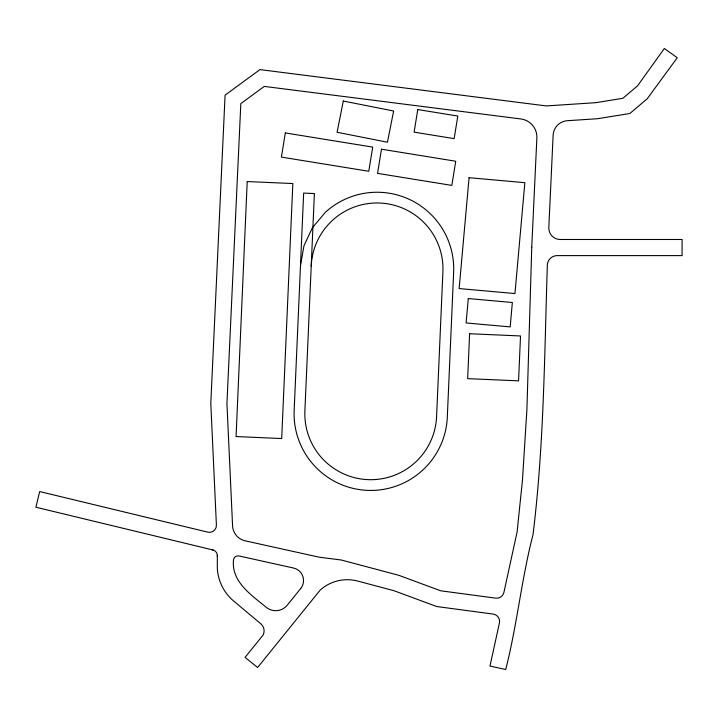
<?xml version="1.0" encoding="UTF-8"?>
<svg xmlns="http://www.w3.org/2000/svg" width="718" height="718" viewBox="0 0 718 718"><rect width="100%" height="100%" fill="white"/><g stroke="black" fill="none" stroke-linecap="round" stroke-linejoin="round"><path stroke-width="1.08" d="M217.312 556.27L217.267 554.763A5.986 5.986 0 0 0 213.677 550.212L212.223 549.8M300.483 265.543L303.956 245.834L312.42 227.705L325.281 212.375A76.655 76.655 0 0 1 453.641 272.23L447.314 417.131A76.655 76.655 0 0 1 367.392 490.367A76.655 76.655 0 0 1 294.156 410.445L303.651 193.097L314.385 193.564L304.89 410.911A65.903 65.903 0 0 0 367.858 479.633A65.903 65.903 0 0 0 436.58 416.664L442.907 271.763A65.903 65.903 0 0 0 379.939 203.041A65.903 65.903 0 0 0 311.217 266.01M213.174 550.033L35.9 507.222L39.687 491.552L207.879 532.173A6.911 6.911 0 0 0 216.405 525.136L210.796 403.462L225.084 95.135L259.952 69.61L546.299 105.932L595.734 102.683L622.856 98.303L637.557 85.846L664.33 48.492L677.262 57.754L647.169 98.833L629.848 113.507L597.555 118.721L567.346 120.705A15.222 15.222 0 0 0 553.138 135.181L548.812 227.516A11.434 11.434 0 0 0 560.228 239.489L682.1 239.489L682.1 255.608L557.114 255.608A9.774 9.774 0 0 0 547.34 265.086C544.459 355.015 544.02 445.223 533.016 534.65C521.492 579.166 517.095 624.974 505.714 669.508L489.972 666.053L499.333 623.412A7.386 7.386 0 0 0 493.212 614.078L436.759 606.539L393.994 590.717L357.743 581.068A40.603 40.603 0 0 0 320.183 590.088L257.609 667.507L245.071 657.365L263.102 635.053A9.181 9.181 0 0 0 260.84 623.825L235.109 602.231A46.114 46.114 0 0 1 222.499 587.153L221.081 584.174A46.114 46.114 0 0 1 217.312 568.198L217.312 555.301M531.751 247.234L526.904 409.7L522.417 480.701L517.077 532.092L503.91 592.404A7.386 7.386 0 0 1 495.716 598.148L440.672 590.797L398.867 575.333L341.247 559.995L319.357 557.231L245.071 540.789A15.949 15.949 0 0 1 232.578 525.953L226.933 403.462L240.826 103.589L264.287 86.411L520.918 118.964A18.273 18.273 0 0 1 536.867 137.946L531.751 247.234M247.207 181.555L236.069 436.553L281.698 438.545L292.836 183.548L247.207 181.555M469.608 333.735L467.651 378.637L518.567 380.854L520.523 335.961L469.608 333.735M469.069 177.696L459.152 288.564L514.95 293.554L524.858 182.686L469.069 177.696M468.28 298.562L466.099 322.956L510.175 326.896L512.356 302.502L468.28 298.562M285.324 132.938L281.402 157.107L368.774 171.27L372.696 147.1L285.324 132.938M381.473 149.2L377.551 173.37L451.819 185.406L455.733 161.236L381.473 149.2M417.777 109.549L414.115 132.148L454.144 138.637L457.815 116.038L417.777 109.549M343.285 101.032L337.101 132.256L387.451 142.236L393.644 111.003L343.285 101.032M300.689 588.563L287.254 605.175A14.872 14.872 0 0 1 266.127 607.222C251.596 595.168 231.456 581.975 233.44 560.435A4.586 4.586 0 0 1 239.013 555.956L293.491 568.019A12.798 12.798 0 0 1 300.689 588.563"/></g></svg>
